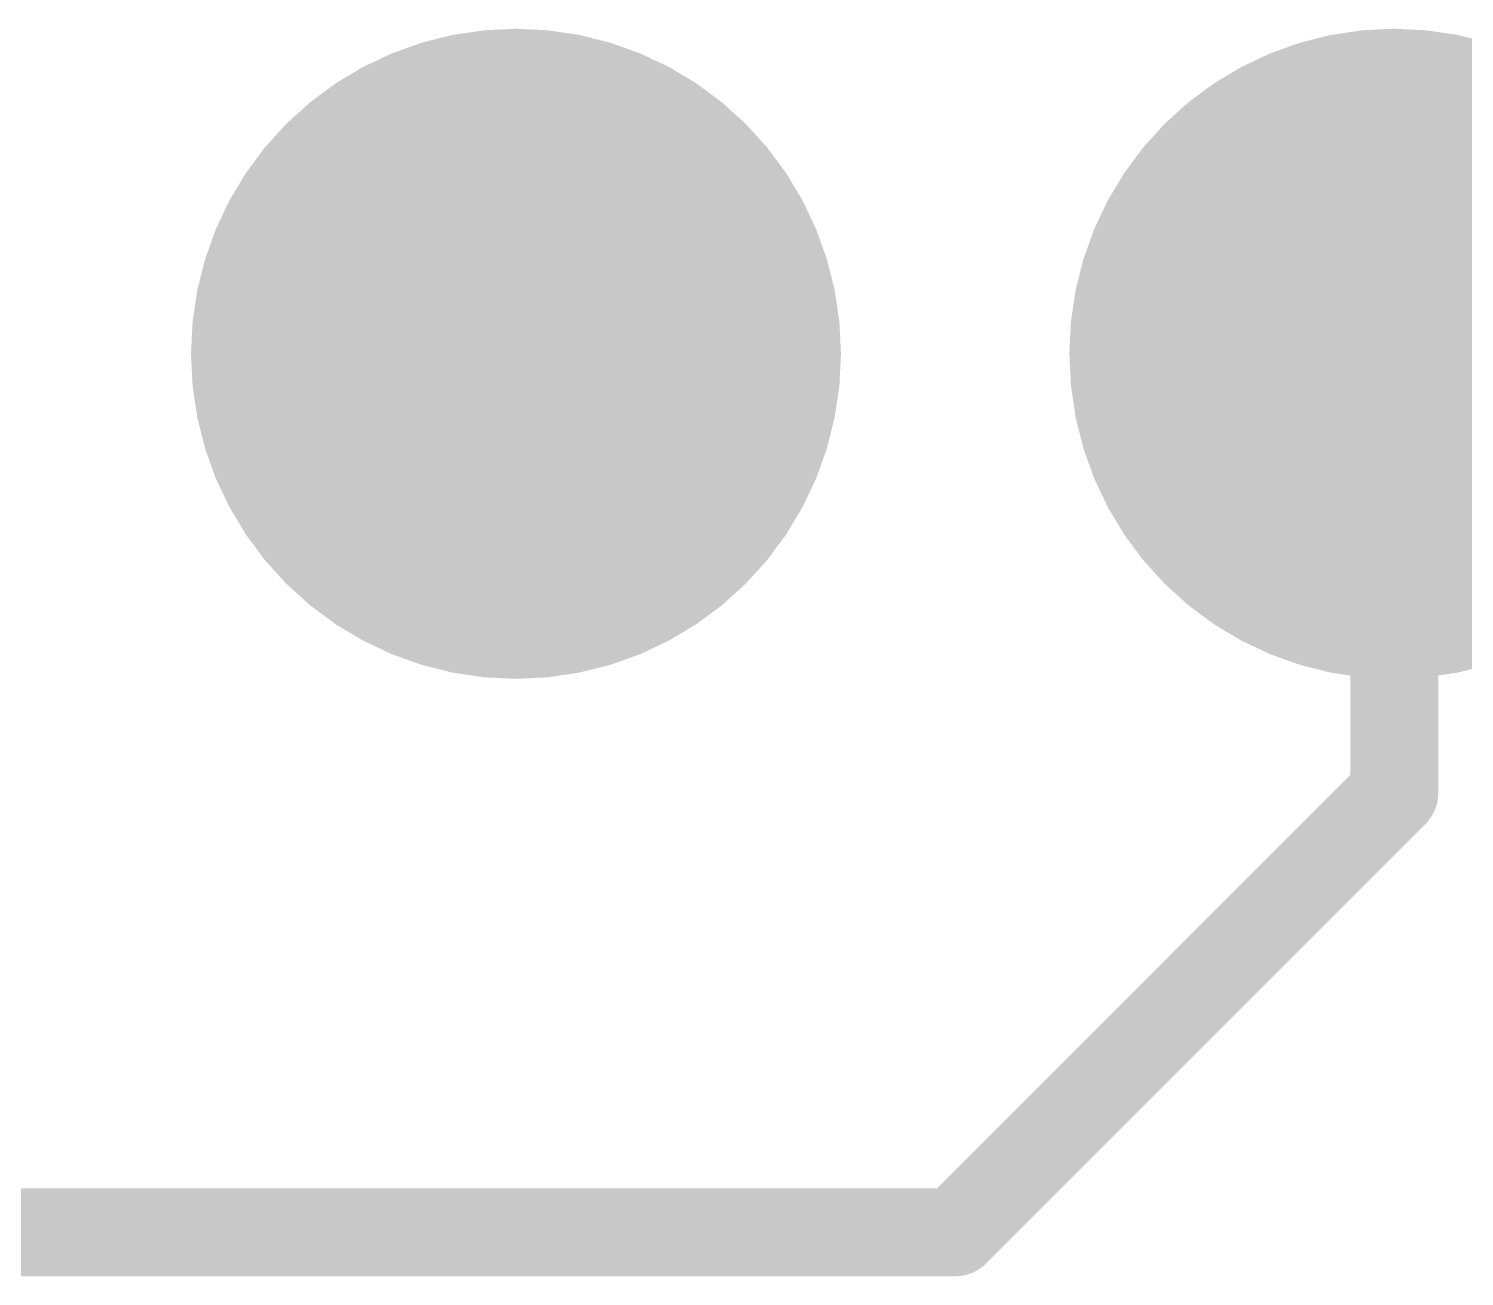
# Model space of a CAD drawing. Extents: x -15.6 to 66.2, y -11.4 to 53.5.
# Drawn here: x 34.151 to 38.302, y 18.923 to 22.53 of the extents above; entities that cross this region are included whole.
import ezdxf

# ---------------------------------------------------------------- set-up
doc = ezdxf.new("R2010")
doc.units = 0
doc.layers.add('1', color=12, linetype='CONTINUOUS')
doc.layers.add('17', color=110, linetype='CONTINUOUS')

# ---------------------------------------------------------------- blocks, each defined once
blk = doc.blocks.new('ROUNDP')
at = {"const_width": 0.5}
blk.add_lwpolyline([(0, -0.25, 1), (0, 0.25, 1), (0, -0.25)], format="xyb", dxfattribs=at)

msp = doc.modelspace()

# ---------------------------------------------------------------- linework, layer by layer
at = {"layer": '1', "const_width": 0.254}
for points in [[(38.1, 20.32), (38.1, 21.59)], [(36.83, 19.05), (38.1, 20.32)], [(19.05, 19.05), (36.83, 19.05)]]:
    msp.add_lwpolyline(points, dxfattribs=at)
at = {"layer": '1', "const_width": 0.127}
for points in [[(38.1635, 21.59, 1), (38.0365, 21.59)], [(38.1449, 20.2751, 1), (38.0551, 20.3649)], [(38.0365, 20.32, 1), (38.1635, 20.32)], [(36.7851, 19.0949, 1), (36.8749, 19.0051)], [(36.83, 18.9865, 1), (36.83, 19.1135)]]:
    msp.add_lwpolyline(points, format="xyb", dxfattribs=at)

# ---------------------------------------------------------------- block references
at = {"layer": '17', "xscale": 1.8796, "yscale": 1.8796, "rotation": 270}
for p in [(35.56, 21.59), (35.56, 21.59), (38.1, 21.59), (38.1, 21.59)]:
    msp.add_blockref('ROUNDP', p, dxfattribs=at)

doc.saveas('drawing.dxf')
